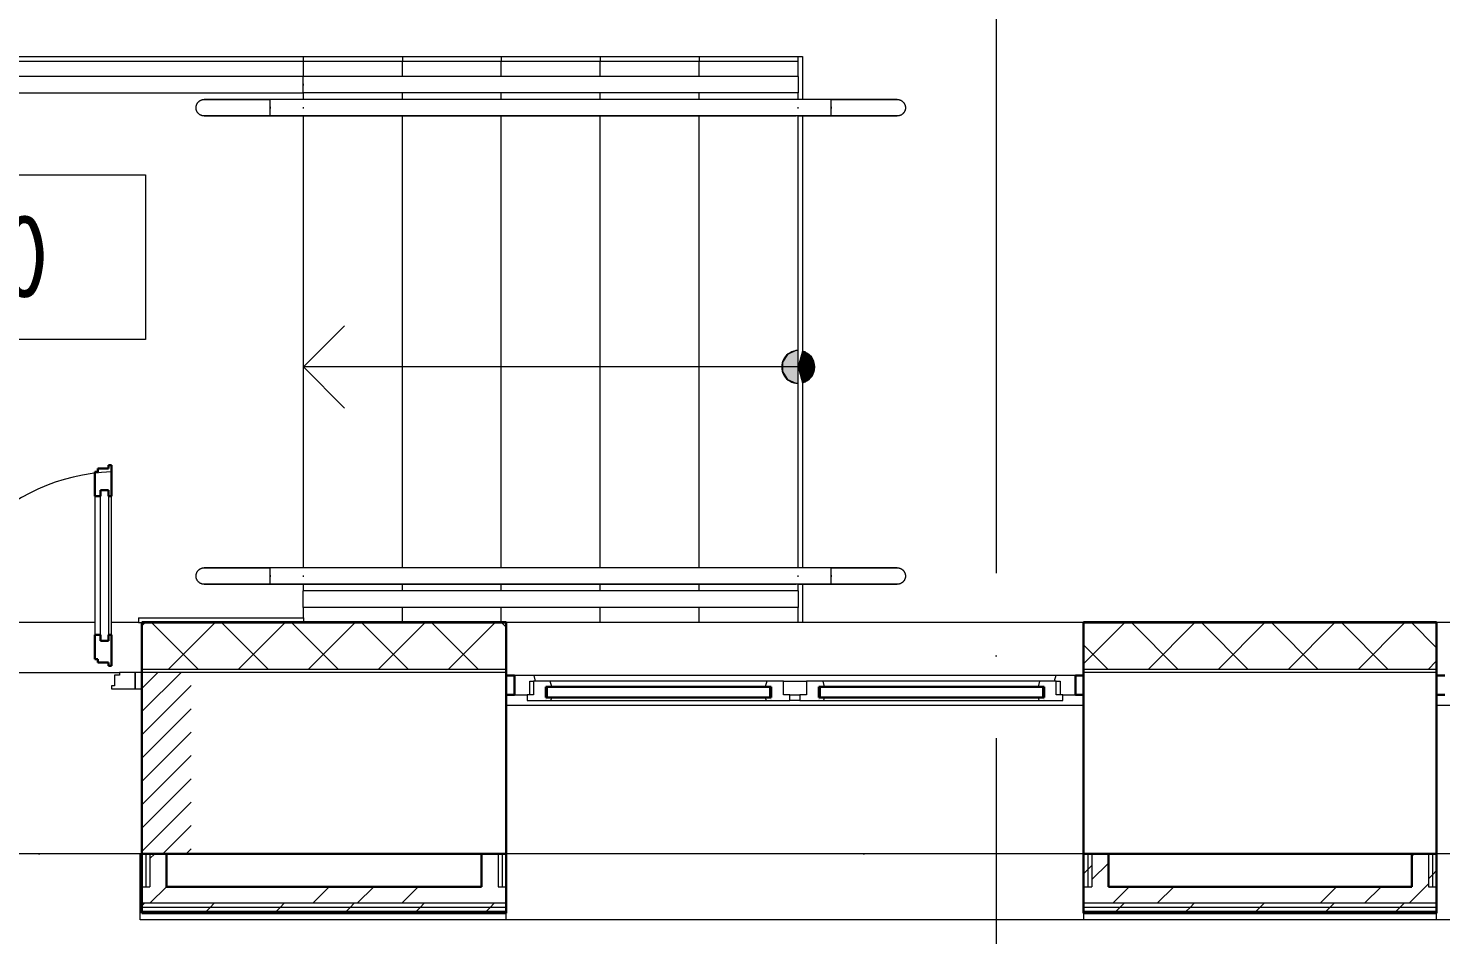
# Model space of a CAD drawing. Header units: millimetres. Extents: x -88595 to 880822, y -1054509 to -148035.
# Drawn here: x 186329 to 190611, y -236098 to -233349 of the extents above; entities that cross this region are included whole.
import ezdxf

# ---------------------------------------------------------------- set-up
doc = ezdxf.new("R2010")
doc.units = ezdxf.units.MM
doc.linetypes.add('ADSK_Линия сетки', pattern=[25, 20, -2.5, 0, -2.5])
doc.linetypes.add('ADSK_Штриховая_ш2 п1_5', pattern=[4.5, 3, -1.5])
for name, color, linetype, lineweight in [('_ Окна', 7, 'Continuous', 30), ('Аннотация', 7, 'Continuous', 20), ('Двери', 7, 'Continuous', 9), ('Лестницы', 7, 'Continuous', 9), ('Оборудование', 7, 'Continuous', 18), ('Ограждение', 7, 'Continuous', 9), ('Окна', 7, 'Continuous', 9), ('Оси', 7, 'Continuous', 9), ('Отметки', 7, 'Continuous', 9), ('Стены внутренние', 7, 'Continuous', 18), ('Стены наружные', 7, 'Continuous', 18), ('Стены штриховка', 7, 'Continuous', 9), ('Стрелки вверх', 7, 'Continuous', 18)]:
    doc.layers.add(name, color=color, linetype=linetype, lineweight=lineweight)
doc.layers.add('Двери открывание', color=7, linetype='Continuous', lineweight=9, true_color=0xc0c0c0)
doc.styles.add('GOST Common_3', font='GOST_Common.ttf', dxfattribs={"width": 0.9, "height": 2.5})

# ---------------------------------------------------------------- blocks, each defined once
blk = doc.blocks.new('1 этаж')
at = {"layer": 'Двери', "lineweight": 18, "true_color": 0xff0000}
h = blk.add_hatch(dxfattribs=at)
h.set_pattern_fill('FP_2', color=1, style=0, pattern_type=2)
h.set_pattern_definition([(45, (221827.71, 692737.605), (-35.3553, 35.3553), [])])
h.paths.add_polyline_path([(222899.6, 692462.6), (222952.7, 692462.6), (222952.7, 693012.6), (222802.7, 693012.6), (222802.7, 692462.6)])
h.paths.add_polyline_path([(221102.7, 692462.6), (221102.7, 693012.6), (220952.7, 693012.6), (220952.7, 692462.6)])
at = {"layer": 'Стрелки вверх'}
h = blk.add_hatch(color=256, dxfattribs=at)
edge = h.paths.add_edge_path()
edge.add_arc((224792.7, 693938.6), 50, 89.8309, 270.1691)
edge.add_line((224792.9, 693888.6), (224792.7, 693938.6))
edge.add_line((224792.7, 693938.6), (224792.9, 693988.6))
for points in [[(224785.6, 693889.1), (224792.7, 693890.1), (224792.7, 693987.1), (224785.6, 693988.1), (224760, 693976.4), (224744.7, 693952.7), (224744.7, 693924.5), (224760, 693900.8)], [(224805.7, 693892), (224813.5, 693893.1), (224834.8, 693911.6), (224842.7, 693938.6), (224834.8, 693965.6), (224813.5, 693984.1), (224805.7, 693985.2)]]:
    blk.add_hatch(color=256, dxfattribs=at).paths.add_polyline_path(points)
h = blk.add_hatch(color=256, dxfattribs=at)
edge = h.paths.add_edge_path()
edge.add_arc((224792.7, 693938.6), 50, 0, 74.5742)
edge.add_line((224806, 693986.8), (224792.7, 693938.6))
edge.add_line((224792.7, 693938.6), (224842.7, 693938.6))
h = blk.add_hatch(color=256, dxfattribs=at)
edge = h.paths.add_edge_path()
edge.add_arc((224792.7, 693938.6), 50, 285.4258, 360)
edge.add_line((224842.7, 693938.6), (224792.7, 693938.6))
edge.add_line((224792.7, 693938.6), (224806, 693890.4))
at = {"layer": '_ Окна'}
for p, q in [((223932.7, 693002.6), (223907.7, 693002.6)), ((223932.7, 692944.6), (223932.7, 693002.6)), ((225657.7, 693002.6), (225632.7, 693002.6)), ((225632.7, 693002.6), (225632.7, 692944.6)), ((226752.7, 693002.6), (226727.7, 693002.6)), ((224030.7, 692968.6), (224027.7, 692968.6)), ((224027.7, 692968.6), (224027.7, 692936.6)), ((224707.7, 692968.6), (224030.7, 692968.6)), ((224030.7, 692968.6), (224030.7, 692936.6)), ((224030.7, 692936.6), (224030.7, 692968.6)), ((224707.7, 692936.6), (224707.7, 692968.6)), ((224707.7, 692968.6), (224707.7, 692936.6)), ((224710.7, 692968.6), (224707.7, 692968.6)), ((224710.7, 692936.6), (224710.7, 692968.6)), ((224857.7, 692968.6), (224854.7, 692968.6)), ((224854.7, 692968.6), (224854.7, 692936.6)), ((225534.7, 692968.6), (224857.7, 692968.6)), ((224857.7, 692968.6), (224857.7, 692936.6)), ((224857.7, 692936.6), (224857.7, 692968.6)), ((225534.7, 692936.6), (225534.7, 692968.6)), ((225534.7, 692968.6), (225534.7, 692936.6)), ((225537.7, 692968.6), (225534.7, 692968.6)), ((225537.7, 692936.6), (225537.7, 692968.6)), ((223907.7, 692944.6), (223932.7, 692944.6)), ((224027.7, 692936.6), (224030.7, 692936.6)), ((224030.7, 692936.6), (224707.7, 692936.6)), ((224707.7, 692936.6), (224710.7, 692936.6)), ((224854.7, 692936.6), (224857.7, 692936.6)), ((224857.7, 692936.6), (225534.7, 692936.6)), ((225534.7, 692936.6), (225537.7, 692936.6)), ((225632.7, 692944.6), (225657.7, 692944.6)), ((226727.7, 692944.6), (226752.7, 692944.6))]:
    blk.add_line(p, q, dxfattribs=at)
at = {"layer": '_ Окна', "lineweight": 18}
for p, q in [((223992.2, 693002.6), (223932.7, 693002.6)), ((223932.7, 693002.6), (223932.7, 692944.6)), ((223996.7, 692985.6), (223992.2, 693002.6)), ((225573.3, 693002.6), (225568.7, 692985.6)), ((225632.7, 693002.6), (225573.3, 693002.6)), ((225632.7, 692944.6), (225632.7, 693002.6)), ((223978.7, 692944.6), (223978.7, 692985.6)), ((223978.7, 692985.6), (223990.7, 692985.6)), ((223990.7, 692985.6), (223990.7, 692944.6)), ((224041.2, 692985.6), (223990.7, 692985.6)), ((224027.7, 692936.6), (224027.7, 692968.6)), ((224027.7, 692968.6), (224045.7, 692968.6)), ((224045.7, 692968.6), (224041.2, 692985.6)), ((224697.3, 692985.6), (224692.7, 692968.6)), ((224692.7, 692968.6), (224710.7, 692968.6)), ((224747.7, 692985.6), (224697.3, 692985.6)), ((224710.7, 692968.6), (224710.7, 692936.6)), ((224747.7, 692944.6), (224747.7, 692985.6)), ((224817.7, 692985.6), (224817.7, 692944.6)), ((224868.2, 692985.6), (224817.7, 692985.6)), ((224854.7, 692936.6), (224854.7, 692968.6)), ((224854.7, 692968.6), (224872.7, 692968.6)), ((224872.7, 692968.6), (224868.2, 692985.6)), ((225524.3, 692985.6), (225519.7, 692968.6)), ((225519.7, 692968.6), (225537.7, 692968.6)), ((225574.7, 692985.6), (225524.3, 692985.6)), ((225537.7, 692968.6), (225537.7, 692936.6)), ((225574.7, 692944.6), (225574.7, 692985.6)), ((225574.7, 692985.6), (225586.7, 692985.6)), ((225586.7, 692985.6), (225586.7, 692944.6)), ((223932.7, 692944.6), (223970.7, 692944.6)), ((223990.7, 692944.6), (223970.7, 692944.6)), ((223970.7, 692944.6), (223970.7, 692927.6)), ((223970.7, 692927.6), (224026.7, 692927.6)), ((224026.7, 692927.6), (224027.7, 692928.6)), ((224045.7, 692936.6), (224027.7, 692936.6)), ((224027.7, 692928.6), (224028.7, 692927.6)), ((224028.7, 692927.6), (224043.3, 692927.6)), ((224043.3, 692927.6), (224045.7, 692936.6)), ((224710.7, 692936.6), (224692.7, 692936.6)), ((224692.7, 692936.6), (224695.1, 692927.6)), ((224695.1, 692927.6), (224709.7, 692927.6)), ((224709.7, 692927.6), (224710.7, 692928.6)), ((224710.7, 692928.6), (224711.7, 692927.6)), ((224711.7, 692927.6), (224767.7, 692927.6)), ((224767.7, 692944.6), (224747.7, 692944.6)), ((224767.7, 692927.6), (224767.7, 692944.6)), ((224817.7, 692944.6), (224797.7, 692944.6)), ((224797.7, 692944.6), (224797.7, 692927.6)), ((224797.7, 692927.6), (224853.7, 692927.6)), ((224853.7, 692927.6), (224854.7, 692928.6)), ((224872.7, 692936.6), (224854.7, 692936.6)), ((224854.7, 692928.6), (224855.7, 692927.6)), ((224855.7, 692927.6), (224870.3, 692927.6)), ((224870.3, 692927.6), (224872.7, 692936.6)), ((225537.7, 692936.6), (225519.7, 692936.6)), ((225519.7, 692936.6), (225522.1, 692927.6)), ((225522.1, 692927.6), (225536.7, 692927.6)), ((225536.7, 692927.6), (225537.7, 692928.6)), ((225537.7, 692928.6), (225538.7, 692927.6)), ((225538.7, 692927.6), (225594.7, 692927.6)), ((225594.7, 692944.6), (225574.7, 692944.6)), ((225594.7, 692927.6), (225594.7, 692944.6)), ((225594.7, 692944.6), (225632.7, 692944.6))]:
    blk.add_line(p, q, dxfattribs=at)
at = {"layer": 'Аннотация', "lineweight": 20}
for p, q in [((221514.5, 694521.4), (222814.5, 694521.4)), ((222814.5, 694521.4), (222814.5, 694021.4)), ((222814.5, 694021.4), (221514.5, 694021.4))]:
    blk.add_line(p, q, dxfattribs=at)
at = {"layer": 'Двери', "lineweight": 30}
for p, q in [((222710.7, 693640.6), (222701.7, 693640.6)), ((222701.7, 693640.6), (222701.7, 693630.6)), ((222710.7, 693546.6), (222710.7, 693640.6)), ((222669.7, 693620.6), (222660.7, 693620.6)), ((222660.7, 693620.6), (222660.7, 693546.6)), ((222701.7, 693630.6), (222669.7, 693630.6)), ((222669.7, 693630.6), (222669.7, 693620.6)), ((222677.7, 693546.6), (222677.7, 693564.6)), ((222677.7, 693564.6), (222701.7, 693564.6)), ((222701.7, 693564.6), (222701.7, 693546.6)), ((222660.7, 693546.6), (222677.7, 693546.6)), ((222701.7, 693546.6), (222710.7, 693546.6)), ((222660.7, 693126.6), (222660.7, 693052.6)), ((222660.7, 693126.6), (222677.7, 693126.6)), ((222677.7, 693126.6), (222677.7, 693108.6)), ((222701.7, 693126.6), (222710.7, 693126.6)), ((222701.7, 693108.6), (222701.7, 693126.6)), ((222710.7, 693032.6), (222710.7, 693126.6)), ((222677.7, 693108.6), (222701.7, 693108.6)), ((222660.7, 693052.6), (222669.7, 693052.6)), ((222669.7, 693052.6), (222669.7, 693042.6)), ((222669.7, 693042.6), (222701.7, 693042.6)), ((222701.7, 693042.6), (222701.7, 693032.6)), ((222701.7, 693032.6), (222710.7, 693032.6))]:
    blk.add_line(p, q, dxfattribs=at)
at = {"layer": 'Двери'}
for p, q in [((222677.7, 693108.6), (222677.7, 693564.6)), ((222677.7, 693564.6), (222701.7, 693564.6)), ((222701.7, 693564.6), (222701.7, 693108.6)), ((222660.7, 693546.6), (222660.7, 693126.6)), ((222710.7, 693126.6), (222710.7, 693546.6)), ((222701.7, 693108.6), (222677.7, 693108.6)), ((222735.7, 693003.6), (222720.7, 693003.6)), ((222720.7, 693003.6), (222720.7, 692971.6)), ((222735.7, 693012.6), (222735.7, 693003.6)), ((222782.7, 693012.6), (222735.7, 693012.6)), ((222802.7, 693012.6), (222782.7, 693012.6)), ((222782.7, 693012.6), (222782.7, 692962.6)), ((222782.7, 692962.6), (222782.7, 693012.6)), ((222802.7, 692962.6), (222802.7, 693012.6)), ((222720.7, 692971.6), (222710.7, 692971.6)), ((222710.7, 692971.6), (222710.7, 692962.6)), ((222710.7, 692962.6), (222782.7, 692962.6)), ((222782.7, 692962.6), (222802.7, 692962.6))]:
    blk.add_line(p, q, dxfattribs=at)
at = {"layer": 'Двери', "linetype": 'ADSK_Штриховая_ш2 п1_5'}
for p, q in [((222952.7, 693012.6), (222802.7, 693012.6)), ((222802.7, 693012.6), (222802.7, 692462.6)), ((222802.7, 692462.6), (222952.7, 692462.6))]:
    blk.add_line(p, q, dxfattribs=at)
at = {"layer": 'Двери открывание'}
blk.add_arc((222730.7, 693032.6), 588, 91.9492, 180, dxfattribs=at)
at = {"layer": 'Лестницы'}
for p, q in [((223292.7, 694864.6), (220992.7, 694864.6)), ((223292.7, 694819.6), (223292.7, 694864.6)), ((223592.7, 694864.6), (223292.7, 694864.6)), ((223292.7, 694819.6), (223292.7, 694864.6)), ((223892.7, 694864.6), (223592.7, 694864.6)), ((223592.7, 694819.6), (223592.7, 694864.6)), ((223592.7, 694819.6), (223592.7, 694864.6)), ((224192.7, 694864.6), (223892.7, 694864.6)), ((223892.7, 694819.6), (223892.7, 694864.6)), ((223892.7, 694819.6), (223892.7, 694864.6)), ((224492.7, 694864.6), (224192.7, 694864.6)), ((224192.7, 694819.6), (224192.7, 694864.6)), ((224192.7, 694819.6), (224192.7, 694864.6)), ((224792.7, 694864.6), (224492.7, 694864.6)), ((224492.7, 694819.6), (224492.7, 694864.6)), ((224492.7, 694819.6), (224492.7, 694864.6)), ((223292.7, 694749.8), (223292.7, 694769.6)), ((223292.7, 694749.8), (223292.7, 694769.6)), ((223592.7, 694749.8), (223592.7, 694769.6)), ((223592.7, 694749.8), (223592.7, 694769.6)), ((223892.7, 694749.8), (223892.7, 694769.6)), ((223892.7, 694749.8), (223892.7, 694769.6)), ((224192.7, 694749.8), (224192.7, 694769.6)), ((224192.7, 694749.8), (224192.7, 694769.6)), ((224492.7, 694749.8), (224492.7, 694769.6)), ((224492.7, 694749.8), (224492.7, 694769.6)), ((223292.7, 693329.6), (223292.7, 694699.6)), ((223292.7, 693329.6), (223292.7, 694699.6)), ((223592.7, 693329.6), (223592.7, 694699.6)), ((223592.7, 693329.6), (223592.7, 694699.6)), ((223892.7, 693329.6), (223892.7, 694699.6)), ((223892.7, 693329.6), (223892.7, 694699.6)), ((224192.7, 693329.6), (224192.7, 694699.6)), ((224192.7, 693329.6), (224192.7, 694699.6)), ((224492.7, 693329.6), (224492.7, 694699.6)), ((224492.7, 693329.6), (224492.7, 694699.6)), ((223292.7, 693259.6), (223292.7, 693279.6)), ((223292.7, 693259.6), (223292.7, 693279.6)), ((223592.7, 693259.6), (223592.7, 693279.6)), ((223592.7, 693259.6), (223592.7, 693279.6)), ((223892.7, 693259.6), (223892.7, 693279.6)), ((223892.7, 693259.6), (223892.7, 693279.6)), ((224192.7, 693259.6), (224192.7, 693279.6)), ((224192.7, 693259.6), (224192.7, 693279.6)), ((224492.7, 693259.6), (224492.7, 693279.6)), ((224492.7, 693259.6), (224492.7, 693279.6)), ((223292.7, 693177.6), (223292.7, 693209.6)), ((223292.7, 693177.6), (223292.7, 693209.6)), ((223592.7, 693164.6), (223592.7, 693209.6)), ((223592.7, 693164.6), (223592.7, 693209.6)), ((223892.7, 693164.6), (223892.7, 693209.6)), ((223892.7, 693164.6), (223892.7, 693209.6)), ((224192.7, 693164.6), (224192.7, 693209.6)), ((224192.7, 693164.6), (224192.7, 693209.6)), ((224492.7, 693164.6), (224492.7, 693209.6)), ((224492.7, 693164.6), (224492.7, 693209.6)), ((221169.7, 693012.6), (222735.7, 693012.6))]:
    blk.add_line(p, q, dxfattribs=at)
at = {"layer": 'Ограждение'}
for p, q in [((223292.7, 694819.6), (221037.7, 694819.6)), ((223292.3, 694769.6), (223292.3, 694819.6)), ((224792.7, 694819.6), (223292.3, 694819.6)), ((223292.7, 694792.3), (223292.7, 694796.9)), ((224792.7, 694819.6), (224792.7, 694769.6)), ((221087.7, 694769.6), (223292.7, 694769.6)), ((224792.7, 694769.6), (223292.3, 694769.6)), ((223286.1, 694749.6), (223192.3, 694749.6)), ((223192.3, 694699.6), (223192.3, 694749.6)), ((223292.3, 694749.6), (223192.3, 694749.6)), ((223192.3, 694726.9), (223192.3, 694722.3)), ((223192.3, 694724.6), (223192.3, 694726.9)), ((223192.3, 694722.3), (223192.3, 694724.6)), ((224786.5, 694749.6), (223286.1, 694749.6)), ((224792.7, 694749.6), (223292.3, 694749.6)), ((224892.7, 694749.6), (224792.1, 694749.6)), ((224892.7, 694749.6), (224792.7, 694749.6)), ((224892.7, 694699.6), (224892.7, 694749.6)), ((224892.7, 694722.3), (224892.7, 694726.9)), ((224892.7, 694726.9), (224892.7, 694724.6)), ((224892.7, 694724.6), (224892.7, 694722.3)), ((223192.3, 694699.6), (223286.1, 694699.6)), ((223292.3, 694699.6), (223192.3, 694699.6)), ((223286.1, 694699.6), (224786.5, 694699.6)), ((224792.7, 694699.6), (223292.3, 694699.6)), ((224792.1, 694699.6), (224892.7, 694699.6)), ((224892.7, 694699.6), (224792.7, 694699.6)), ((223286.1, 693329.6), (223192.3, 693329.6)), ((223192.3, 693279.6), (223192.3, 693329.6)), ((223292.3, 693329.6), (223192.3, 693329.6)), ((223192.3, 693306.9), (223192.3, 693302.3)), ((223192.3, 693304.6), (223192.3, 693306.9)), ((223192.3, 693302.3), (223192.3, 693304.6)), ((224786.5, 693329.6), (223286.1, 693329.6)), ((224792.7, 693329.6), (223292.3, 693329.6)), ((224892.7, 693329.6), (224792.1, 693329.6)), ((224892.7, 693329.6), (224792.7, 693329.6)), ((224892.7, 693279.6), (224892.7, 693329.6)), ((224892.7, 693302.3), (224892.7, 693306.9)), ((224892.7, 693306.9), (224892.7, 693304.6)), ((224892.7, 693304.6), (224892.7, 693302.3)), ((223192.3, 693279.6), (223286.1, 693279.6)), ((223292.3, 693279.6), (223192.3, 693279.6)), ((223286.1, 693279.6), (224786.5, 693279.6)), ((224792.7, 693279.6), (223292.3, 693279.6)), ((223292.3, 693209.6), (223292.3, 693259.6)), ((224792.7, 693259.6), (223292.3, 693259.6)), ((224792.1, 693279.6), (224892.7, 693279.6)), ((224892.7, 693279.6), (224792.7, 693279.6)), ((224792.7, 693259.6), (224792.7, 693209.6)), ((224792.7, 693209.6), (223292.3, 693209.6)), ((225657.7, 692912.6), (223907.7, 692912.6)), ((228477.7, 692912.6), (226727.7, 692912.6)), ((222797.7, 692262.6), (222797.7, 692462.6)), ((222802.7, 692462.6), (222797.7, 692462.6)), ((225657.7, 692462.6), (223907.7, 692462.6)), ((228477.7, 692462.6), (226727.7, 692462.6)), ((223907.7, 692262.6), (223907.7, 692282.6)), ((225657.7, 692282.6), (225657.7, 692262.6)), ((226727.7, 692262.6), (226727.7, 692282.6)), ((236997.7, 692262.6), (222797.7, 692262.6)), ((225657.7, 692262.6), (223907.7, 692262.6)), ((228477.7, 692262.6), (226727.7, 692262.6))]:
    blk.add_line(p, q, dxfattribs=at)
at = {"layer": 'Ограждение', "flags": 128}
for points in [[(222967.3, 694724.6), (222967.4, 694725.6), (222967.4, 694726.6), (222967.5, 694727.6), (222967.7, 694728.6), (222967.8, 694729.6), (222968.1, 694730.5), (222968.3, 694731.5), (222968.6, 694732.5), (222968.9, 694733.4), (222969.3, 694734.3), (222969.7, 694735.3), (222970.2, 694736.1), (222970.6, 694737), (222971.2, 694737.9), (222971.7, 694738.7), (222972.3, 694739.5), (222972.9, 694740.3), (222973.5, 694741.1), (222974.2, 694741.8), (222974.9, 694742.5), (222975.7, 694743.2), (222976.4, 694743.9), (222977.2, 694744.5), (222978, 694745.1), (222978.8, 694745.6), (222979.7, 694746.2), (222980.6, 694746.7), (222981.4, 694747.1), (222982.4, 694747.5), (222983.3, 694747.9), (222984.2, 694748.2), (222985.2, 694748.6), (222986.1, 694748.8), (222987.1, 694749.1), (222988.1, 694749.2), (222989.1, 694749.4), (222990.1, 694749.5), (222991.1, 694749.6), (222992.1, 694749.6), (222992.3, 694749.6)], [(222992.3, 694699.6), (222991.3, 694699.6), (222990.3, 694699.7), (222989.3, 694699.8), (222988.4, 694699.9), (222987.4, 694700.1), (222986.4, 694700.3), (222985.4, 694700.6), (222984.5, 694700.9), (222983.5, 694701.2), (222982.6, 694701.6), (222981.7, 694702), (222980.8, 694702.4), (222979.9, 694702.9), (222979.1, 694703.4), (222978.2, 694704), (222977.4, 694704.6), (222976.6, 694705.2), (222975.9, 694705.8), (222975.1, 694706.5), (222974.4, 694707.2), (222973.7, 694707.9), (222973.1, 694708.7), (222972.5, 694709.5), (222971.9, 694710.3), (222971.3, 694711.1), (222970.8, 694711.9), (222970.3, 694712.8), (222969.8, 694713.7), (222969.4, 694714.6), (222969, 694715.5), (222968.7, 694716.5), (222968.4, 694717.4), (222968.1, 694718.4), (222967.9, 694719.4), (222967.7, 694720.4), (222967.6, 694721.3), (222967.4, 694722.3), (222967.4, 694723.3), (222967.3, 694724.3), (222967.3, 694724.6)], [(223192.3, 694749.6), (223184.3, 694749.6), (223176.4, 694749.6), (223168.4, 694749.6), (223160.5, 694749.6), (223152.6, 694749.6), (223144.8, 694749.6), (223137.1, 694749.6), (223129.4, 694749.6), (223121.9, 694749.6), (223114.5, 694749.6), (223107.2, 694749.6), (223100, 694749.6), (223093, 694749.6), (223086.1, 694749.6), (223079.4, 694749.6), (223072.9, 694749.6), (223066.6, 694749.6), (223060.5, 694749.6), (223054.6, 694749.6), (223048.9, 694749.6), (223043.4, 694749.6), (223038.2, 694749.6), (223033.2, 694749.6), (223028.5, 694749.6), (223024, 694749.6), (223019.9, 694749.6), (223015.9, 694749.6), (223012.3, 694749.6), (223009, 694749.6), (223005.9, 694749.6), (223003.2, 694749.6), (223000.7, 694749.6), (222998.6, 694749.6), (222996.8, 694749.6), (222995.3, 694749.6), (222994, 694749.6), (222993.2, 694749.6), (222992.6, 694749.6), (222992.4, 694749.6), (222992.3, 694749.6)], [(222992.3, 694749.6), (222992.5, 694749.6), (222993, 694749.6), (222993.8, 694749.6), (222994.9, 694749.6), (222996.3, 694749.6), (222998.1, 694749.6), (223000.1, 694749.6), (223002.5, 694749.6), (223005.2, 694749.6), (223008.1, 694749.6), (223011.4, 694749.6), (223014.9, 694749.6), (223018.8, 694749.6), (223022.9, 694749.6), (223027.3, 694749.6), (223031.9, 694749.6), (223036.8, 694749.6), (223042, 694749.6), (223047.4, 694749.6), (223053, 694749.6), (223058.8, 694749.6), (223064.9, 694749.6), (223071.2, 694749.6), (223077.6, 694749.6), (223084.3, 694749.6), (223091.1, 694749.6), (223098.1, 694749.6), (223105.2, 694749.6), (223112.5, 694749.6), (223119.9, 694749.6), (223127.4, 694749.6), (223135, 694749.6), (223142.7, 694749.6), (223150.5, 694749.6), (223158.3, 694749.6), (223166.3, 694749.6), (223174.2, 694749.6), (223182.2, 694749.6), (223190.2, 694749.6), (223192.3, 694749.6)], [(224892.7, 694749.6), (224900.7, 694749.6), (224908.7, 694749.6), (224916.7, 694749.6), (224924.6, 694749.6), (224932.4, 694749.6), (224940.3, 694749.6), (224948, 694749.6), (224955.6, 694749.6), (224963.2, 694749.6), (224970.6, 694749.6), (224977.9, 694749.6), (224985.1, 694749.6), (224992.1, 694749.6), (224998.9, 694749.6), (225005.6, 694749.6), (225012.2, 694749.6), (225018.5, 694749.6), (225024.6, 694749.6), (225030.5, 694749.6), (225036.2, 694749.6), (225041.6, 694749.6), (225046.9, 694749.6), (225051.8, 694749.6), (225056.5, 694749.6), (225061, 694749.6), (225065.2, 694749.6), (225069.1, 694749.6), (225072.7, 694749.6), (225076.1, 694749.6), (225079.1, 694749.6), (225081.9, 694749.6), (225084.3, 694749.6), (225086.5, 694749.6), (225088.3, 694749.6), (225089.8, 694749.6), (225091, 694749.6), (225091.9, 694749.6), (225092.5, 694749.6), (225092.7, 694749.6), (225092.7, 694749.6)], [(225092.7, 694749.6), (225092.6, 694749.6), (225092.1, 694749.6), (225091.3, 694749.6), (225090.2, 694749.6), (225088.7, 694749.6), (225087, 694749.6), (225084.9, 694749.6), (225082.6, 694749.6), (225079.9, 694749.6), (225076.9, 694749.6), (225073.7, 694749.6), (225070.1, 694749.6), (225066.3, 694749.6), (225062.2, 694749.6), (225057.8, 694749.6), (225053.1, 694749.6), (225048.2, 694749.6), (225043.1, 694749.6), (225037.7, 694749.6), (225032.1, 694749.6), (225026.2, 694749.6), (225020.1, 694749.6), (225013.9, 694749.6), (225007.4, 694749.6), (225000.8, 694749.6), (224994, 694749.6), (224987, 694749.6), (224979.8, 694749.6), (224972.6, 694749.6), (224965.2, 694749.6), (224957.7, 694749.6), (224950.1, 694749.6), (224942.3, 694749.6), (224934.6, 694749.6), (224926.7, 694749.6), (224918.8, 694749.6), (224910.8, 694749.6), (224902.9, 694749.6), (224894.9, 694749.6), (224892.7, 694749.6)], [(225092.7, 694749.6), (225093.7, 694749.6), (225094.7, 694749.5), (225095.7, 694749.4), (225096.7, 694749.3), (225097.7, 694749.1), (225098.7, 694748.9), (225099.6, 694748.6), (225100.6, 694748.3), (225101.5, 694748), (225102.4, 694747.6), (225103.4, 694747.2), (225104.3, 694746.8), (225105.1, 694746.3), (225106, 694745.8), (225106.8, 694745.2), (225107.6, 694744.7), (225108.4, 694744), (225109.2, 694743.4), (225109.9, 694742.7), (225110.6, 694742), (225111.3, 694741.3), (225112, 694740.5), (225112.6, 694739.8), (225113.2, 694738.9), (225113.7, 694738.1), (225114.3, 694737.3), (225114.8, 694736.4), (225115.2, 694735.5), (225115.6, 694734.6), (225116, 694733.7), (225116.4, 694732.7), (225116.7, 694731.8), (225116.9, 694730.8), (225117.2, 694729.8), (225117.3, 694728.9), (225117.5, 694727.9), (225117.6, 694726.9), (225117.7, 694725.9), (225117.7, 694724.9), (225117.7, 694724.6)], [(225117.7, 694724.6), (225117.7, 694723.6), (225117.6, 694722.6), (225117.5, 694721.6), (225117.4, 694720.6), (225117.2, 694719.6), (225117, 694718.7), (225116.7, 694717.7), (225116.4, 694716.7), (225116.1, 694715.8), (225115.7, 694714.9), (225115.3, 694714), (225114.9, 694713.1), (225114.4, 694712.2), (225113.9, 694711.3), (225113.3, 694710.5), (225112.8, 694709.7), (225112.2, 694708.9), (225111.5, 694708.1), (225110.8, 694707.4), (225110.1, 694706.7), (225109.4, 694706), (225108.6, 694705.3), (225107.9, 694704.7), (225107, 694704.1), (225106.2, 694703.6), (225105.4, 694703), (225104.5, 694702.6), (225103.6, 694702.1), (225102.7, 694701.7), (225101.8, 694701.3), (225100.8, 694701), (225099.9, 694700.7), (225098.9, 694700.4), (225097.9, 694700.2), (225097, 694700), (225096, 694699.8), (225095, 694699.7), (225094, 694699.6), (225093, 694699.6), (225092.7, 694699.6)], [(223192.3, 694699.6), (223184.3, 694699.6), (223176.4, 694699.6), (223168.4, 694699.6), (223160.5, 694699.6), (223152.6, 694699.6), (223144.8, 694699.6), (223137.1, 694699.6), (223129.4, 694699.6), (223121.9, 694699.6), (223114.5, 694699.6), (223107.2, 694699.6), (223100, 694699.6), (223093, 694699.6), (223086.1, 694699.6), (223079.4, 694699.6), (223072.9, 694699.6), (223066.6, 694699.6), (223060.5, 694699.6), (223054.6, 694699.6), (223048.9, 694699.6), (223043.4, 694699.6), (223038.2, 694699.6), (223033.2, 694699.6), (223028.5, 694699.6), (223024, 694699.6), (223019.9, 694699.6), (223015.9, 694699.6), (223012.3, 694699.6), (223009, 694699.6), (223005.9, 694699.6), (223003.2, 694699.6), (223000.7, 694699.6), (222998.6, 694699.6), (222996.8, 694699.6), (222995.3, 694699.6), (222994, 694699.6), (222993.2, 694699.6), (222992.6, 694699.6), (222992.4, 694699.6), (222992.3, 694699.6)], [(222992.3, 694699.6), (222992.5, 694699.6), (222993, 694699.6), (222993.8, 694699.6), (222994.9, 694699.6), (222996.3, 694699.6), (222998.1, 694699.6), (223000.1, 694699.6), (223002.5, 694699.6), (223005.2, 694699.6), (223008.1, 694699.6), (223011.4, 694699.6), (223014.9, 694699.6), (223018.8, 694699.6), (223022.9, 694699.6), (223027.3, 694699.6), (223031.9, 694699.6), (223036.8, 694699.6), (223042, 694699.6), (223047.4, 694699.6), (223053, 694699.6), (223058.8, 694699.6), (223064.9, 694699.6), (223071.2, 694699.6), (223077.6, 694699.6), (223084.3, 694699.6), (223091.1, 694699.6), (223098.1, 694699.6), (223105.2, 694699.6), (223112.5, 694699.6), (223119.9, 694699.6), (223127.4, 694699.6), (223135, 694699.6), (223142.7, 694699.6), (223150.5, 694699.6), (223158.3, 694699.6), (223166.3, 694699.6), (223174.2, 694699.6), (223182.2, 694699.6), (223190.2, 694699.6), (223192.3, 694699.6)], [(224892.7, 694699.6), (224900.7, 694699.6), (224908.7, 694699.6), (224916.7, 694699.6), (224924.6, 694699.6), (224932.4, 694699.6), (224940.3, 694699.6), (224948, 694699.6), (224955.6, 694699.6), (224963.2, 694699.6), (224970.6, 694699.6), (224977.9, 694699.6), (224985.1, 694699.6), (224992.1, 694699.6), (224998.9, 694699.6), (225005.6, 694699.6), (225012.2, 694699.6), (225018.5, 694699.6), (225024.6, 694699.6), (225030.5, 694699.6), (225036.2, 694699.6), (225041.6, 694699.6), (225046.9, 694699.6), (225051.8, 694699.6), (225056.5, 694699.6), (225061, 694699.6), (225065.2, 694699.6), (225069.1, 694699.6), (225072.7, 694699.6), (225076.1, 694699.6), (225079.1, 694699.6), (225081.9, 694699.6), (225084.3, 694699.6), (225086.5, 694699.6), (225088.3, 694699.6), (225089.8, 694699.6), (225091, 694699.6), (225091.9, 694699.6), (225092.5, 694699.6), (225092.7, 694699.6), (225092.7, 694699.6)], [(225092.7, 694699.6), (225092.6, 694699.6), (225092.1, 694699.6), (225091.3, 694699.6), (225090.2, 694699.6), (225088.7, 694699.6), (225087, 694699.6), (225084.9, 694699.6), (225082.6, 694699.6), (225079.9, 694699.6), (225076.9, 694699.6), (225073.7, 694699.6), (225070.1, 694699.6), (225066.3, 694699.6), (225062.2, 694699.6), (225057.8, 694699.6), (225053.1, 694699.6), (225048.2, 694699.6), (225043.1, 694699.6), (225037.7, 694699.6), (225032.1, 694699.6), (225026.2, 694699.6), (225020.1, 694699.6), (225013.9, 694699.6), (225007.4, 694699.6), (225000.8, 694699.6), (224994, 694699.6), (224987, 694699.6), (224979.8, 694699.6), (224972.6, 694699.6), (224965.2, 694699.6), (224957.7, 694699.6), (224950.1, 694699.6), (224942.3, 694699.6), (224934.6, 694699.6), (224926.7, 694699.6), (224918.8, 694699.6), (224910.8, 694699.6), (224902.9, 694699.6), (224894.9, 694699.6), (224892.7, 694699.6)], [(222967.3, 693304.6), (222967.4, 693305.6), (222967.4, 693306.6), (222967.5, 693307.6), (222967.7, 693308.6), (222967.8, 693309.6), (222968.1, 693310.5), (222968.3, 693311.5), (222968.6, 693312.5), (222968.9, 693313.4), (222969.3, 693314.3), (222969.7, 693315.3), (222970.2, 693316.1), (222970.6, 693317), (222971.2, 693317.9), (222971.7, 693318.7), (222972.3, 693319.5), (222972.9, 693320.3), (222973.5, 693321.1), (222974.2, 693321.8), (222974.9, 693322.5), (222975.7, 693323.2), (222976.4, 693323.9), (222977.2, 693324.5), (222978, 693325.1), (222978.8, 693325.6), (222979.7, 693326.2), (222980.6, 693326.7), (222981.4, 693327.1), (222982.4, 693327.5), (222983.3, 693327.9), (222984.2, 693328.2), (222985.2, 693328.6), (222986.1, 693328.8), (222987.1, 693329.1), (222988.1, 693329.2), (222989.1, 693329.4), (222990.1, 693329.5), (222991.1, 693329.6), (222992.1, 693329.6), (222992.3, 693329.6)], [(222992.3, 693279.6), (222991.3, 693279.6), (222990.3, 693279.7), (222989.3, 693279.8), (222988.4, 693279.9), (222987.4, 693280.1), (222986.4, 693280.3), (222985.4, 693280.6), (222984.5, 693280.9), (222983.5, 693281.2), (222982.6, 693281.6), (222981.7, 693282), (222980.8, 693282.4), (222979.9, 693282.9), (222979.1, 693283.4), (222978.2, 693284), (222977.4, 693284.6), (222976.6, 693285.2), (222975.9, 693285.8), (222975.1, 693286.5), (222974.4, 693287.2), (222973.7, 693287.9), (222973.1, 693288.7), (222972.5, 693289.5), (222971.9, 693290.3), (222971.3, 693291.1), (222970.8, 693291.9), (222970.3, 693292.8), (222969.8, 693293.7), (222969.4, 693294.6), (222969, 693295.5), (222968.7, 693296.5), (222968.4, 693297.4), (222968.1, 693298.4), (222967.9, 693299.4), (222967.7, 693300.4), (222967.6, 693301.3), (222967.4, 693302.3), (222967.4, 693303.3), (222967.3, 693304.3), (222967.3, 693304.6)], [(223192.3, 693329.6), (223184.3, 693329.6), (223176.4, 693329.6), (223168.4, 693329.6), (223160.5, 693329.6), (223152.6, 693329.6), (223144.8, 693329.6), (223137.1, 693329.6), (223129.4, 693329.6), (223121.9, 693329.6), (223114.5, 693329.6), (223107.2, 693329.6), (223100, 693329.6), (223093, 693329.6), (223086.1, 693329.6), (223079.4, 693329.6), (223072.9, 693329.6), (223066.6, 693329.6), (223060.5, 693329.6), (223054.6, 693329.6), (223048.9, 693329.6), (223043.4, 693329.6), (223038.2, 693329.6), (223033.2, 693329.6), (223028.5, 693329.6), (223024, 693329.6), (223019.9, 693329.6), (223015.9, 693329.6), (223012.3, 693329.6), (223009, 693329.6), (223005.9, 693329.6), (223003.2, 693329.6), (223000.7, 693329.6), (222998.6, 693329.6), (222996.8, 693329.6), (222995.3, 693329.6), (222994, 693329.6), (222993.2, 693329.6), (222992.6, 693329.6), (222992.4, 693329.6), (222992.3, 693329.6)], [(222992.3, 693329.6), (222992.5, 693329.6), (222993, 693329.6), (222993.8, 693329.6), (222994.9, 693329.6), (222996.3, 693329.6), (222998.1, 693329.6), (223000.1, 693329.6), (223002.5, 693329.6), (223005.2, 693329.6), (223008.1, 693329.6), (223011.4, 693329.6), (223014.9, 693329.6), (223018.8, 693329.6), (223022.9, 693329.6), (223027.3, 693329.6), (223031.9, 693329.6), (223036.8, 693329.6), (223042, 693329.6), (223047.4, 693329.6), (223053, 693329.6), (223058.8, 693329.6), (223064.9, 693329.6), (223071.2, 693329.6), (223077.6, 693329.6), (223084.3, 693329.6), (223091.1, 693329.6), (223098.1, 693329.6), (223105.2, 693329.6), (223112.5, 693329.6), (223119.9, 693329.6), (223127.4, 693329.6), (223135, 693329.6), (223142.7, 693329.6), (223150.5, 693329.6), (223158.3, 693329.6), (223166.3, 693329.6), (223174.2, 693329.6), (223182.2, 693329.6), (223190.2, 693329.6), (223192.3, 693329.6)], [(224892.7, 693329.6), (224900.7, 693329.6), (224908.7, 693329.6), (224916.7, 693329.6), (224924.6, 693329.6), (224932.4, 693329.6), (224940.3, 693329.6), (224948, 693329.6), (224955.6, 693329.6), (224963.2, 693329.6), (224970.6, 693329.6), (224977.9, 693329.6), (224985.1, 693329.6), (224992.1, 693329.6), (224998.9, 693329.6), (225005.6, 693329.6), (225012.2, 693329.6), (225018.5, 693329.6), (225024.6, 693329.6), (225030.5, 693329.6), (225036.2, 693329.6), (225041.6, 693329.6), (225046.9, 693329.6), (225051.8, 693329.6), (225056.5, 693329.6), (225061, 693329.6), (225065.2, 693329.6), (225069.1, 693329.6), (225072.7, 693329.6), (225076.1, 693329.6), (225079.1, 693329.6), (225081.9, 693329.6), (225084.3, 693329.6), (225086.5, 693329.6), (225088.3, 693329.6), (225089.8, 693329.6), (225091, 693329.6), (225091.9, 693329.6), (225092.5, 693329.6), (225092.7, 693329.6), (225092.7, 693329.6)], [(225092.7, 693329.6), (225092.6, 693329.6), (225092.1, 693329.6), (225091.3, 693329.6), (225090.2, 693329.6), (225088.7, 693329.6), (225087, 693329.6), (225084.9, 693329.6), (225082.6, 693329.6), (225079.9, 693329.6), (225076.9, 693329.6), (225073.7, 693329.6), (225070.1, 693329.6), (225066.3, 693329.6), (225062.2, 693329.6), (225057.8, 693329.6), (225053.1, 693329.6), (225048.2, 693329.6), (225043.1, 693329.6), (225037.7, 693329.6), (225032.1, 693329.6), (225026.2, 693329.6), (225020.1, 693329.6), (225013.9, 693329.6), (225007.4, 693329.6), (225000.8, 693329.6), (224994, 693329.6), (224987, 693329.6), (224979.8, 693329.6), (224972.6, 693329.6), (224965.2, 693329.6), (224957.7, 693329.6), (224950.1, 693329.6), (224942.3, 693329.6), (224934.6, 693329.6), (224926.7, 693329.6), (224918.8, 693329.6), (224910.8, 693329.6), (224902.9, 693329.6), (224894.9, 693329.6), (224892.7, 693329.6)], [(225092.7, 693329.6), (225093.7, 693329.6), (225094.7, 693329.5), (225095.7, 693329.4), (225096.7, 693329.3), (225097.7, 693329.1), (225098.7, 693328.9), (225099.6, 693328.6), (225100.6, 693328.3), (225101.5, 693328), (225102.4, 693327.6), (225103.4, 693327.2), (225104.3, 693326.8), (225105.1, 693326.3), (225106, 693325.8), (225106.8, 693325.2), (225107.6, 693324.7), (225108.4, 693324), (225109.2, 693323.4), (225109.9, 693322.7), (225110.6, 693322), (225111.3, 693321.3), (225112, 693320.5), (225112.6, 693319.8), (225113.2, 693318.9), (225113.7, 693318.1), (225114.3, 693317.3), (225114.8, 693316.4), (225115.2, 693315.5), (225115.6, 693314.6), (225116, 693313.7), (225116.4, 693312.7), (225116.7, 693311.8), (225116.9, 693310.8), (225117.2, 693309.8), (225117.3, 693308.9), (225117.5, 693307.9), (225117.6, 693306.9), (225117.7, 693305.9), (225117.7, 693304.9), (225117.7, 693304.6)], [(225117.7, 693304.6), (225117.7, 693303.6), (225117.6, 693302.6), (225117.5, 693301.6), (225117.4, 693300.6), (225117.2, 693299.6), (225117, 693298.7), (225116.7, 693297.7), (225116.4, 693296.7), (225116.1, 693295.8), (225115.7, 693294.9), (225115.3, 693294), (225114.9, 693293.1), (225114.4, 693292.2), (225113.9, 693291.3), (225113.3, 693290.5), (225112.8, 693289.7), (225112.2, 693288.9), (225111.5, 693288.1), (225110.8, 693287.4), (225110.1, 693286.7), (225109.4, 693286), (225108.6, 693285.3), (225107.9, 693284.7), (225107, 693284.1), (225106.2, 693283.6), (225105.4, 693283), (225104.5, 693282.6), (225103.6, 693282.1), (225102.7, 693281.7), (225101.8, 693281.3), (225100.8, 693281), (225099.9, 693280.7), (225098.9, 693280.4), (225097.9, 693280.2), (225097, 693280), (225096, 693279.8), (225095, 693279.7), (225094, 693279.6), (225093, 693279.6), (225092.7, 693279.6)], [(223192.3, 693279.6), (223184.3, 693279.6), (223176.4, 693279.6), (223168.4, 693279.6), (223160.5, 693279.6), (223152.6, 693279.6), (223144.8, 693279.6), (223137.1, 693279.6), (223129.4, 693279.6), (223121.9, 693279.6), (223114.5, 693279.6), (223107.2, 693279.6), (223100, 693279.6), (223093, 693279.6), (223086.1, 693279.6), (223079.4, 693279.6), (223072.9, 693279.6), (223066.6, 693279.6), (223060.5, 693279.6), (223054.6, 693279.6), (223048.9, 693279.6), (223043.4, 693279.6), (223038.2, 693279.6), (223033.2, 693279.6), (223028.5, 693279.6), (223024, 693279.6), (223019.9, 693279.6), (223015.9, 693279.6), (223012.3, 693279.6), (223009, 693279.6), (223005.9, 693279.6), (223003.2, 693279.6), (223000.7, 693279.6), (222998.6, 693279.6), (222996.8, 693279.6), (222995.3, 693279.6), (222994, 693279.6), (222993.2, 693279.6), (222992.6, 693279.6), (222992.4, 693279.6), (222992.3, 693279.6)], [(222992.3, 693279.6), (222992.5, 693279.6), (222993, 693279.6), (222993.8, 693279.6), (222994.9, 693279.6), (222996.3, 693279.6), (222998.1, 693279.6), (223000.1, 693279.6), (223002.5, 693279.6), (223005.2, 693279.6), (223008.1, 693279.6), (223011.4, 693279.6), (223014.9, 693279.6), (223018.8, 693279.6), (223022.9, 693279.6), (223027.3, 693279.6), (223031.9, 693279.6), (223036.8, 693279.6), (223042, 693279.6), (223047.4, 693279.6), (223053, 693279.6), (223058.8, 693279.6), (223064.9, 693279.6), (223071.2, 693279.6), (223077.6, 693279.6), (223084.3, 693279.6), (223091.1, 693279.6), (223098.1, 693279.6), (223105.2, 693279.6), (223112.5, 693279.6), (223119.9, 693279.6), (223127.4, 693279.6), (223135, 693279.6), (223142.7, 693279.6), (223150.5, 693279.6), (223158.3, 693279.6), (223166.3, 693279.6), (223174.2, 693279.6), (223182.2, 693279.6), (223190.2, 693279.6), (223192.3, 693279.6)], [(224892.7, 693279.6), (224900.7, 693279.6), (224908.7, 693279.6), (224916.7, 693279.6), (224924.6, 693279.6), (224932.4, 693279.6), (224940.3, 693279.6), (224948, 693279.6), (224955.6, 693279.6), (224963.2, 693279.6), (224970.6, 693279.6), (224977.9, 693279.6), (224985.1, 693279.6), (224992.1, 693279.6), (224998.9, 693279.6), (225005.6, 693279.6), (225012.2, 693279.6), (225018.5, 693279.6), (225024.6, 693279.6), (225030.5, 693279.6), (225036.2, 693279.6), (225041.6, 693279.6), (225046.9, 693279.6), (225051.8, 693279.6), (225056.5, 693279.6), (225061, 693279.6), (225065.2, 693279.6), (225069.1, 693279.6), (225072.7, 693279.6), (225076.1, 693279.6), (225079.1, 693279.6), (225081.9, 693279.6), (225084.3, 693279.6), (225086.5, 693279.6), (225088.3, 693279.6), (225089.8, 693279.6), (225091, 693279.6), (225091.9, 693279.6), (225092.5, 693279.6), (225092.7, 693279.6), (225092.7, 693279.6)], [(225092.7, 693279.6), (225092.6, 693279.6), (225092.1, 693279.6), (225091.3, 693279.6), (225090.2, 693279.6), (225088.7, 693279.6), (225087, 693279.6), (225084.9, 693279.6), (225082.6, 693279.6), (225079.9, 693279.6), (225076.9, 693279.6), (225073.7, 693279.6), (225070.1, 693279.6), (225066.3, 693279.6), (225062.2, 693279.6), (225057.8, 693279.6), (225053.1, 693279.6), (225048.2, 693279.6), (225043.1, 693279.6), (225037.7, 693279.6), (225032.1, 693279.6), (225026.2, 693279.6), (225020.1, 693279.6), (225013.9, 693279.6), (225007.4, 693279.6), (225000.8, 693279.6), (224994, 693279.6), (224987, 693279.6), (224979.8, 693279.6), (224972.6, 693279.6), (224965.2, 693279.6), (224957.7, 693279.6), (224950.1, 693279.6), (224942.3, 693279.6), (224934.6, 693279.6), (224926.7, 693279.6), (224918.8, 693279.6), (224910.8, 693279.6), (224902.9, 693279.6), (224894.9, 693279.6), (224892.7, 693279.6)]]:
    blk.add_lwpolyline(points, dxfattribs=at)
at = {"layer": 'Ограждение'}
for points in [[(223292.3, 694726.7), (223292.3, 694726), (223292.3, 694724.6), (223292.3, 694723.2), (223292.3, 694722.5)], [(224792.7, 694722.5), (224792.7, 694723.2), (224792.7, 694724.6), (224792.7, 694726), (224792.7, 694726.7)], [(223292.3, 693306.7), (223292.3, 693306), (223292.3, 693304.6), (223292.3, 693303.2), (223292.3, 693302.5)], [(224792.7, 693302.5), (224792.7, 693303.2), (224792.7, 693304.6), (224792.7, 693306), (224792.7, 693306.7)]]:
    blk.add_open_spline(points, degree=3, dxfattribs=at)
at = {"layer": 'Окна'}
for p, q in [((225573.3, 693002.6), (223992.2, 693002.6)), ((224697.3, 692985.6), (224041.2, 692985.6)), ((224747.7, 692985.6), (224817.7, 692985.6)), ((225524.3, 692985.6), (224868.2, 692985.6)), ((224026.7, 692927.6), (224028.7, 692927.6)), ((224043.3, 692927.6), (224695.1, 692927.6)), ((224709.7, 692927.6), (224711.7, 692927.6)), ((224767.7, 692944.6), (224797.7, 692944.6)), ((224797.7, 692927.6), (224767.7, 692927.6)), ((224853.7, 692927.6), (224855.7, 692927.6)), ((224870.3, 692927.6), (225522.1, 692927.6)), ((225536.7, 692927.6), (225538.7, 692927.6))]:
    blk.add_line(p, q, dxfattribs=at)
at = {"layer": 'Оси', "linetype": 'ADSK_Линия сетки', "ltscale": 100}
for p, q in [((225392.7, 697813.2), (225392.7, 633106.5)), ((247242.7, 692462.6), (175520.4, 692462.6))]:
    blk.add_line(p, q, dxfattribs=at)
at = {"layer": 'Стены внутренние'}
for p, q in [((221244.7, 693164.6), (222660.7, 693164.6)), ((222710.7, 693164.6), (222792.7, 693164.6)), ((223907.7, 693164.6), (225657.7, 693164.6)), ((226727.7, 693164.6), (228477.7, 693164.6)), ((223907.7, 693012.6), (222802.7, 693012.6)), ((226727.7, 693012.6), (225657.7, 693012.6)), ((222797.7, 692462.6), (221102.7, 692462.6))]:
    blk.add_line(p, q, dxfattribs=at)
at = {"layer": 'Стены внутренние', "lineweight": 30}
for p, q in [((223907.7, 693164.6), (222802.7, 693164.6)), ((222802.7, 693164.6), (222802.7, 693022.6)), ((223907.7, 693022.6), (223907.7, 693164.6)), ((226727.7, 693164.6), (225657.7, 693164.6)), ((225657.7, 693164.6), (225657.7, 693022.6)), ((226727.7, 693022.6), (226727.7, 693164.6)), ((222802.7, 692462.6), (222802.7, 693012.6)), ((223907.7, 692462.6), (223907.7, 693012.6)), ((225657.7, 692462.6), (225657.7, 693012.6)), ((226727.7, 692462.6), (226727.7, 693012.6)), ((223832.7, 692462.6), (222877.7, 692462.6)), ((226652.7, 692462.6), (225732.7, 692462.6))]:
    blk.add_line(p, q, dxfattribs=at)
at = {"layer": 'Стены внутренние', "linetype": 'Continuous', "lineweight": 9}
for p, q in [((222804.7, 693121.9), (222802.7, 693125.3)), ((222804.7, 693155.2), (222812.2, 693162.6)), ((222973.8, 693022.6), (222833.8, 693162.6)), ((222884.3, 693022.6), (223024.3, 693162.6)), ((223041.8, 693164.6), (223040.6, 693162.6)), ((223185.9, 693022.6), (223045.9, 693162.6)), ((223096.4, 693022.6), (223236.4, 693162.6)), ((223398.1, 693022.6), (223258.1, 693162.6)), ((223308.5, 693022.6), (223448.5, 693162.6)), ((223610.2, 693022.6), (223470.2, 693162.6)), ((223520.7, 693022.6), (223660.7, 693162.6)), ((223822.3, 693022.6), (223682.3, 693162.6)), ((223719.7, 693162.6), (223718.6, 693164.6)), ((223732.8, 693022.6), (223872.8, 693162.6)), ((223905.7, 693151.4), (223894.5, 693162.6)), ((225659.7, 693040.3), (225782, 693162.6)), ((225943.7, 693022.6), (225803.7, 693162.6)), ((225854.1, 693022.6), (225994.1, 693162.6)), ((225857.4, 693164.6), (225856.2, 693162.6)), ((226155.8, 693022.6), (226015.8, 693162.6)), ((226066.3, 693022.6), (226206.3, 693162.6)), ((226092, 693164.6), (226090.9, 693162.6)), ((226367.9, 693022.6), (226227.9, 693162.6)), ((226278.4, 693022.6), (226418.4, 693162.6)), ((226580.1, 693022.6), (226440.1, 693162.6)), ((226490.5, 693022.6), (226630.5, 693162.6)), ((226535.4, 693162.6), (226534.2, 693164.6)), ((226725.7, 693089.1), (226652.2, 693162.6)), ((225731.5, 693022.6), (225659.7, 693094.4)), ((226702.7, 693022.6), (226725.7, 693045.7))]:
    blk.add_line(p, q, dxfattribs=at)
at = {"layer": 'Стены наружные'}
for p, q in [((220977.7, 694879.6), (224805.7, 694879.6)), ((223292.7, 694864.6), (220992.7, 694864.6)), ((223292.7, 694864.6), (223292.7, 694879.6)), ((223592.7, 694879.6), (223592.7, 694864.6)), ((223892.7, 694879.6), (223892.7, 694864.6)), ((224192.7, 694879.6), (224192.7, 694864.6)), ((224492.7, 694879.6), (224492.7, 694864.6)), ((224792.7, 694819.6), (224792.7, 694879.6)), ((224805.7, 694879.6), (224805.7, 694749.8)), ((224792.7, 694749.8), (224792.7, 694769.6)), ((224792.7, 693329.6), (224792.7, 694699.6)), ((224805.7, 694699.6), (224805.7, 693329.6)), ((224792.7, 693259.6), (224792.7, 693279.6)), ((224805.7, 693279.6), (224805.7, 693164.6)), ((222792.7, 693177.6), (223292.7, 693177.6)), ((222792.7, 693177.6), (222792.7, 693162.6)), ((223292.7, 693177.6), (223292.7, 693164.6)), ((224792.7, 693164.6), (224792.7, 693209.6)), ((222802.7, 693162.6), (222792.7, 693162.6))]:
    blk.add_line(p, q, dxfattribs=at)
at = {"layer": 'Стены наружные', "lineweight": 30}
for p, q in [((222802.7, 693022.6), (222802.7, 693012.6)), ((223907.7, 693012.6), (223907.7, 693022.6)), ((225657.7, 693022.6), (225657.7, 693012.6)), ((226727.7, 693012.6), (226727.7, 693022.6)), ((222802.7, 692462.6), (222802.7, 692287.6)), ((222877.7, 692462.6), (222802.7, 692462.6)), ((222877.7, 692362.6), (222877.7, 692462.6)), ((223832.7, 692462.6), (223832.7, 692362.6)), ((223907.7, 692462.6), (223832.7, 692462.6)), ((223907.7, 692287.6), (223907.7, 692462.6)), ((225657.7, 692462.6), (225657.7, 692287.6)), ((225732.7, 692462.6), (225657.7, 692462.6)), ((225732.7, 692362.6), (225732.7, 692462.6)), ((226652.7, 692462.6), (226652.7, 692362.6)), ((226727.7, 692462.6), (226652.7, 692462.6)), ((226727.7, 692287.6), (226727.7, 692462.6)), ((223832.7, 692362.6), (222877.7, 692362.6)), ((225732.7, 692362.6), (226652.7, 692362.6)), ((222802.7, 692282.6), (222802.7, 692287.6)), ((222802.7, 692282.6), (223907.7, 692282.6)), ((223907.7, 692282.6), (223907.7, 692287.6)), ((225657.7, 692282.6), (225657.7, 692287.6)), ((225657.7, 692282.6), (226727.7, 692282.6)), ((226727.7, 692282.6), (226727.7, 692287.6))]:
    blk.add_line(p, q, dxfattribs=at)
at = {"layer": 'Стены наружные', "linetype": 'Continuous', "lineweight": 9}
for p, q in [((222827.7, 692447.7), (222842.6, 692462.6)), ((226652.7, 692456.1), (226659.2, 692462.6)), ((225657.7, 692401.9), (225670.2, 692414.4)), ((225670.2, 692414.4), (225682.7, 692426.9)), ((225682.7, 692384.4), (225732.7, 692434.4)), ((226702.7, 692386.3), (226715.2, 692398.8)), ((226715.2, 692398.8), (226727.7, 692411.3)), ((222827.5, 692312.6), (222877.5, 692362.6)), ((222877.5, 692362.6), (222877.7, 692362.8)), ((223321, 692312.6), (223371, 692362.6)), ((223455.9, 692312.6), (223505.9, 692362.6)), ((223590.9, 692312.6), (223640.9, 692362.6)), ((225657.7, 692359.4), (225660.9, 692362.6)), ((225745.9, 692312.6), (225795.9, 692362.6)), ((225880.8, 692312.6), (225930.8, 692362.6)), ((226374.3, 692312.6), (226424.3, 692362.6)), ((226509.2, 692312.6), (226559.2, 692362.6)), ((226644.1, 692312.6), (226694.1, 692362.6)), ((226694.1, 692362.6), (226702.7, 692371.2)), ((222802.7, 692304.6), (222810.7, 692312.6)), ((223010.3, 692300.1), (223022.8, 692312.6)), ((223222.4, 692300.1), (223234.9, 692312.6)), ((223434.6, 692300.1), (223447.1, 692312.6)), ((223646.7, 692300.1), (223659.2, 692312.6)), ((223858.8, 692300.1), (223871.3, 692312.6)), ((225768, 692300.1), (225780.5, 692312.6)), ((225980.2, 692300.1), (225992.7, 692312.6)), ((226192.3, 692300.1), (226204.8, 692312.6)), ((226404.4, 692300.1), (226416.9, 692312.6)), ((226616.6, 692300.1), (226629.1, 692312.6)), ((222992.8, 692282.6), (222997.8, 692287.6)), ((222997.8, 692287.6), (223010.3, 692300.1)), ((223209.9, 692287.6), (223222.4, 692300.1)), ((223417.1, 692282.6), (223422.1, 692287.6)), ((223422.1, 692287.6), (223434.6, 692300.1)), ((223634.2, 692287.6), (223646.7, 692300.1)), ((223841.3, 692282.6), (223846.3, 692287.6)), ((223846.3, 692287.6), (223858.8, 692300.1)), ((225755.5, 692287.6), (225768, 692300.1)), ((225962.7, 692282.6), (225967.7, 692287.6)), ((225967.7, 692287.6), (225980.2, 692300.1)), ((226179.8, 692287.6), (226192.3, 692300.1)), ((226386.9, 692282.6), (226391.9, 692287.6)), ((226391.9, 692287.6), (226404.4, 692300.1)), ((226604.1, 692287.6), (226616.6, 692300.1))]:
    blk.add_line(p, q, dxfattribs=at)
at = {"layer": 'Стены штриховка'}
for p, q in [((222804.7, 693022.6), (222804.7, 693162.6)), ((222804.7, 693162.6), (223905.7, 693162.6)), ((223905.7, 693162.6), (223905.7, 693022.6)), ((225659.7, 693022.6), (225659.7, 693162.6)), ((225659.7, 693162.6), (226725.7, 693162.6)), ((226725.7, 693162.6), (226725.7, 693022.6)), ((222802.7, 693022.6), (223907.7, 693022.6)), ((225657.7, 693022.6), (226727.7, 693022.6)), ((222815.2, 692462.6), (222815.2, 692362.6)), ((222827.7, 692462.6), (222827.7, 692362.6)), ((223882.7, 692462.6), (223882.7, 692362.6)), ((223895.2, 692462.6), (223895.2, 692362.6)), ((225670.2, 692462.6), (225670.2, 692362.6)), ((225682.7, 692462.6), (225682.7, 692362.6)), ((226702.7, 692462.6), (226702.7, 692362.6)), ((226715.2, 692462.6), (226715.2, 692362.6)), ((222802.7, 692362.6), (222827.7, 692362.6)), ((223882.7, 692362.6), (223907.7, 692362.6)), ((225657.7, 692362.6), (225682.7, 692362.6)), ((226702.7, 692362.6), (226727.7, 692362.6)), ((223907.7, 692312.6), (222802.7, 692312.6)), ((226727.7, 692312.6), (225657.7, 692312.6)), ((223907.7, 692300.1), (222802.7, 692300.1)), ((223907.7, 692287.6), (222802.7, 692287.6)), ((222802.7, 692287.6), (223907.7, 692287.6)), ((226727.7, 692300.1), (225657.7, 692300.1)), ((226727.7, 692287.6), (225657.7, 692287.6)), ((225657.7, 692287.6), (226727.7, 692287.6))]:
    blk.add_line(p, q, dxfattribs=at)
at = {"layer": 'Стрелки вверх'}
for p, q in [((223292.7, 693938.6), (223417.7, 694063.6)), ((224785.6, 693988.1), (224760, 693976.4)), ((224792.7, 693987.1), (224785.6, 693988.1)), ((224792.7, 693938.6), (224792.9, 693988.6)), ((224792.7, 693890.1), (224792.7, 693987.1)), ((224806, 693986.8), (224792.7, 693938.6)), ((224813.5, 693984.1), (224805.7, 693985.2)), ((224805.7, 693985.2), (224805.7, 693892)), ((224834.8, 693965.6), (224813.5, 693984.1)), ((223592.7, 693938.6), (223292.7, 693938.6)), ((223292.7, 693938.6), (223417.7, 693813.6)), ((223892.7, 693938.6), (223592.7, 693938.6)), ((224192.7, 693938.6), (223892.7, 693938.6)), ((224492.7, 693938.6), (224192.7, 693938.6)), ((224792.7, 693938.6), (224492.7, 693938.6)), ((224760, 693976.4), (224744.7, 693952.7)), ((224744.7, 693952.7), (224744.7, 693924.5)), ((224792.7, 693938.6), (224842.7, 693938.6)), ((224792.9, 693888.6), (224792.7, 693938.6)), ((224842.7, 693938.6), (224792.7, 693938.6)), ((224792.7, 693938.6), (224806, 693890.4)), ((224842.7, 693938.6), (224834.8, 693965.6)), ((224834.8, 693911.6), (224842.7, 693938.6)), ((224744.7, 693924.5), (224760, 693900.8)), ((224760, 693900.8), (224785.6, 693889.1)), ((224813.5, 693893.1), (224834.8, 693911.6)), ((224785.6, 693889.1), (224792.7, 693890.1)), ((224805.7, 693892), (224813.5, 693893.1))]:
    blk.add_line(p, q, dxfattribs=at)
for start, end in [(89.8309, 270.1691), (0, 74.5742), (285.4258, 0)]:
    blk.add_arc((224792.7, 693938.6), 50, start, end, dxfattribs=at)
at = {"layer": 'Отметки', "style": 'GOST Common_3', "width": 0.9}
blk.add_text('+0,000', height=250, dxfattribs=at).set_placement((221713.4, 694148.1))

msp = doc.modelspace()

# ---------------------------------------------------------------- block references
at = {"layer": 'Оборудование', "color": 5, "true_color": 0x0000ff}
msp.add_blockref('1 этаж', (-36129.5, -928314.5), dxfattribs=at)

doc.saveas('drawing.dxf')
